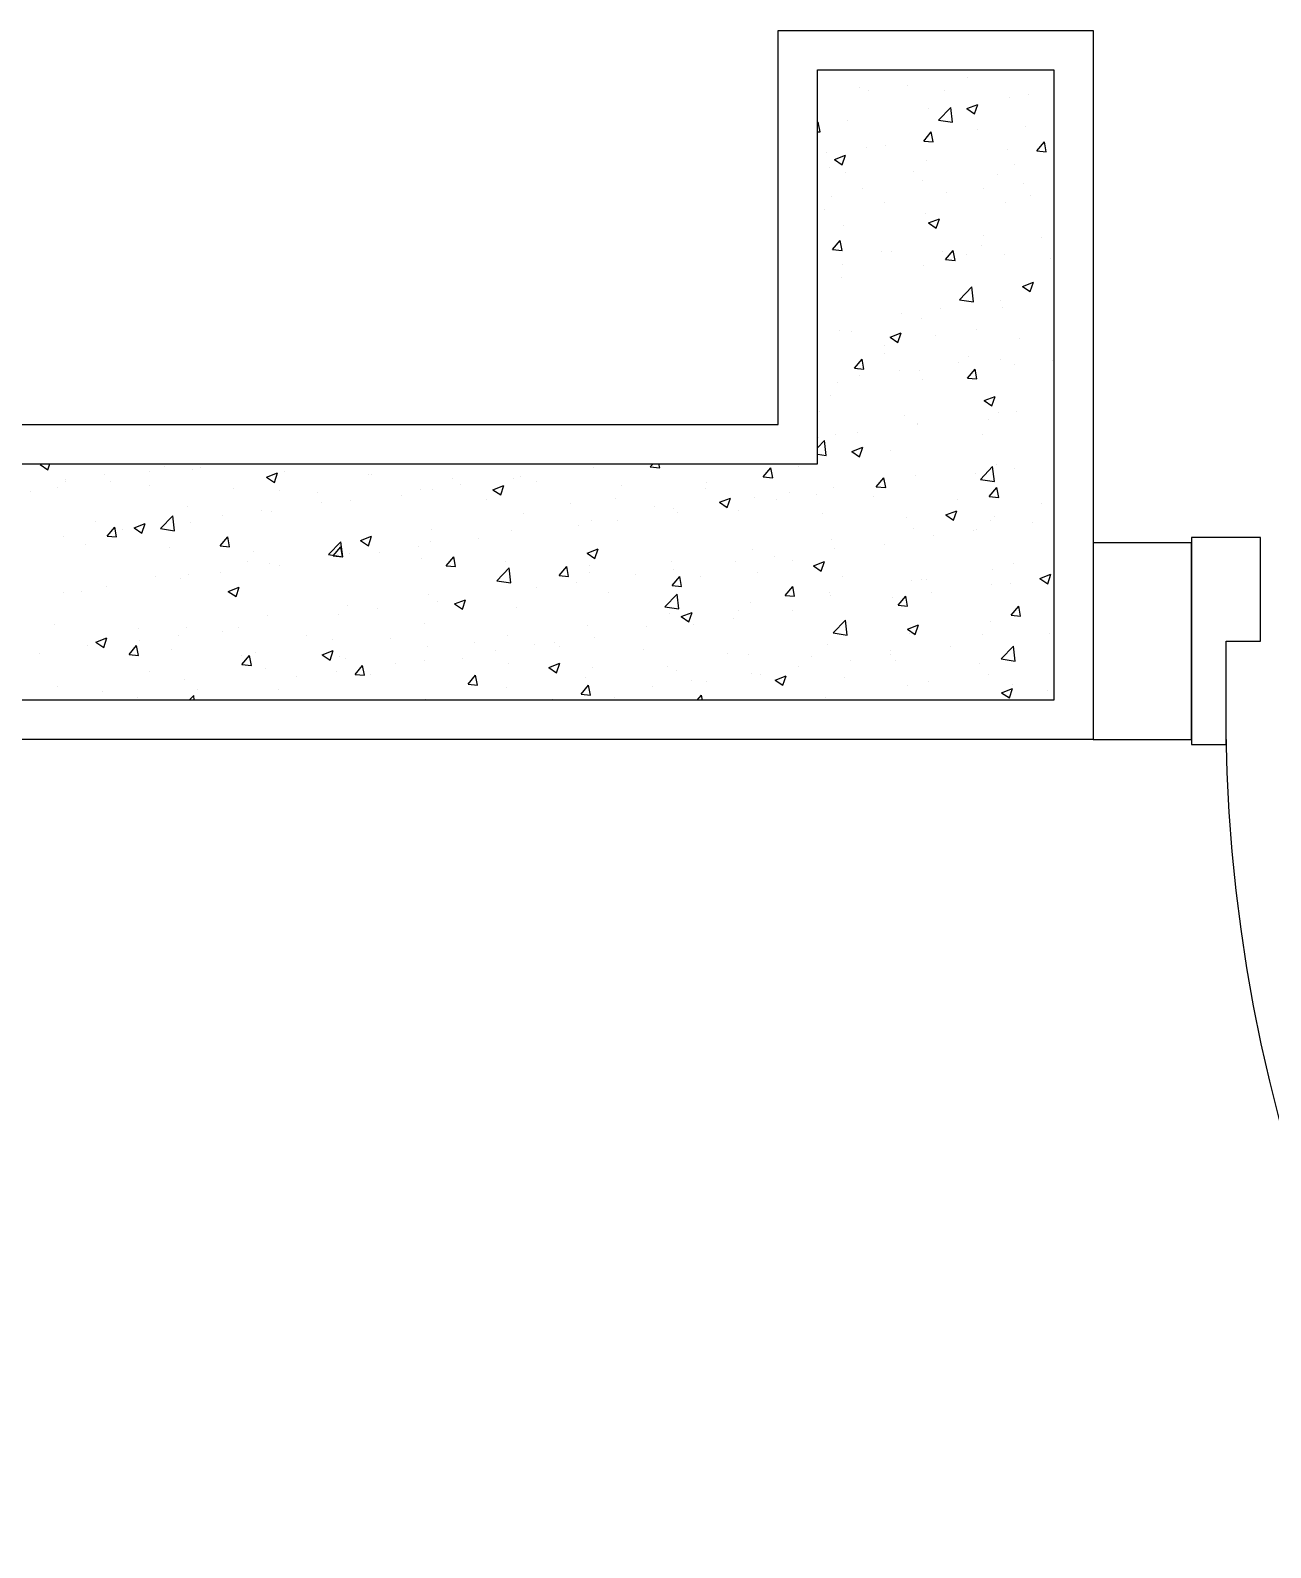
# Model space of a CAD drawing. Header units: inches. Extents: x 182687 to 187672, y -88924 to -84846.
# Drawn here: x 182952.91 to 182983.72, y -85273.5 to -85235.83 of the extents above; entities that cross this region are included whole.
import ezdxf

# ---------------------------------------------------------------- set-up
doc = ezdxf.new("R2010")
doc.units = ezdxf.units.IN
doc.header["$MEASUREMENT"] = 0
doc.linetypes.add('PROYECCION', pattern=[19.05, 12.7, -6.35])

# ---------------------------------------------------------------- blocks, each defined once
blk = doc.blocks.new('PUERTA-M-120')
at = {"color": 6}
for p, q in [((-1.2, 0), (-1.2, 0.15)), ((-1.2, 0.15), (-1.175, 0.15)), ((-1.175, 0.15), (-1.175, 0.075)), ((-1.175, 0.075), (-1.15, 0.075)), ((-1.15, 0.075), (-1.15, 0)), ((-1.15, 0), (-1.2, 0))]:
    blk.add_line(p, q, dxfattribs=at)
at = {"color": 6, "linetype": 'PROYECCION'}
blk.add_arc((-0.0237, 0.1248), 1.1514, 92.5533, 180.6114, dxfattribs=at)
blk = doc.blocks.new('REVISED COL LAYOUT')
at = {"color": 5}
for p, q in [((90379.44, -45883.9), (90379.44, -44083.9)), ((90404.44, -45858.9), (90404.44, -44108.9)), ((90554.44, -44258.9), (90554.44, -45708.9)), ((90579.44, -44283.9), (90579.44, -45683.9)), ((90579.44, -45683.9), (90829.44, -45683.9)), ((90829.44, -45683.9), (90829.44, -45883.9)), ((90554.44, -45708.9), (90804.44, -45708.9)), ((90804.44, -45708.9), (90804.44, -45858.9)), ((90804.44, -45858.9), (90404.44, -45858.9)), ((90829.44, -45883.9), (90379.44, -45883.9))]:
    blk.add_line(p, q, dxfattribs=at)
at = {"color": 5, "linetype": 'Continuous'}
for p, q in [((90536.77, -45209.69), (90536.77, -45209.69)), ((90434.09, -45215.36), (90434.09, -45215.36)), ((90554, -45215.5), (90550.64, -45220.47)), ((90554, -45215.5), (90554.44, -45216.66)), ((90412.91, -45226.38), (90412.91, -45226.38)), ((90452.3, -45224.57), (90452.3, -45224.57)), ((90539.54, -45226.68), (90539.54, -45226.68)), ((90550.64, -45220.47), (90554.44, -45221.74)), ((90472.58, -45230.51), (90472.58, -45230.51)), ((90507.98, -45230.1), (90507.98, -45230.1)), ((90543.05, -45231.64), (90543.05, -45231.64)), ((90544.13, -45231.37), (90544.13, -45231.37)), ((90438.87, -45245.66), (90438.87, -45245.66)), ((90473.53, -45241.66), (90473.53, -45241.66)), ((90503.4, -45244.05), (90503.4, -45244.05)), ((90410.01, -45255.34), (90410.01, -45255.34)), ((90441.22, -45250.85), (90437.86, -45255.83)), ((90437.86, -45255.83), (90443.91, -45257.86)), ((90441.22, -45250.85), (90443.91, -45257.86)), ((90443.3, -45256.55), (90443.3, -45256.55)), ((90476.59, -45257.77), (90476.59, -45257.77)), ((90508.55, -45258.03), (90508.02, -45264.01)), ((90508.55, -45258.03), (90514.29, -45262.85)), ((90517.58, -45250.64), (90517.58, -45250.64)), ((90547.43, -45256.4), (90547.43, -45256.4)), ((90508.02, -45264.01), (90514.29, -45262.85)), ((90509.88, -45258.99), (90509.88, -45258.99)), ((90512.97, -45267.97), (90512.97, -45267.97)), ((90543.17, -45260.2), (90543.17, -45260.2)), ((90554.23, -45263.94), (90554.23, -45263.94)), ((90406.26, -45277.24), (90406.26, -45277.24)), ((90432.8, -45277.88), (90439.07, -45276.73)), ((90433.33, -45271.91), (90432.81, -45277.88)), ((90433.33, -45271.91), (90439.07, -45276.73)), ((90450.04, -45277.95), (90450.04, -45277.95)), ((90513.73, -45275.19), (90510.38, -45280.16)), ((90513.73, -45275.19), (90516.42, -45282.19)), ((90422.92, -45284.7), (90422.92, -45284.7)), ((90442.4, -45278.51), (90442.4, -45278.51)), ((90510.38, -45280.16), (90516.42, -45282.19)), ((90540.8, -45285.03), (90540.8, -45285.03)), ((90549.55, -45285), (90549.55, -45285)), ((90482.59, -45288.83), (90482.59, -45288.83)), ((90513.32, -45291.91), (90511.95, -45300.81)), ((90513.33, -45291.91), (90521.44, -45299.7)), ((90552.41, -45294.28), (90552.41, -45294.28)), ((90436.61, -45299.04), (90436.61, -45299.04)), ((90445.7, -45303.54), (90445.7, -45303.54)), ((90481.84, -45304.82), (90481.84, -45304.82)), ((90501.14, -45297.43), (90501.14, -45297.43)), ((90511.95, -45300.81), (90521.44, -45299.7)), ((90404.44, -45310.05), (90407.48, -45312.96)), ((90404.44, -45313.31), (90407.48, -45312.96)), ((90411.24, -45315.11), (90411.24, -45315.11)), ((90417.51, -45307.28), (90417.51, -45307.28)), ((90450.8, -45308.49), (90450.8, -45308.49)), ((90484.09, -45309.71), (90484.09, -45309.71)), ((90517.38, -45310.92), (90517.38, -45310.92)), ((90527.59, -45308.96), (90527.59, -45308.96)), ((90550.67, -45312.14), (90550.67, -45312.14)), ((90551.97, -45317.32), (90551.97, -45317.32)), ((90447.79, -45331.34), (90447.79, -45331.34)), ((90473.47, -45334.88), (90470.12, -45339.85)), ((90473.47, -45334.88), (90476.16, -45341.88)), ((90485.14, -45329.85), (90485.14, -45329.85)), ((90502.27, -45329.76), (90501.75, -45335.74)), ((90501.75, -45335.74), (90508.02, -45334.58)), ((90502.27, -45329.76), (90508.02, -45334.58)), ((90521.29, -45331.12), (90521.29, -45331.12)), ((90427.05, -45343.63), (90426.53, -45349.61)), ((90427.05, -45343.63), (90432.8, -45348.45)), ((90432.93, -45343.02), (90432.93, -45343.02)), ((90450.68, -45341.42), (90450.68, -45341.42)), ((90470.12, -45339.85), (90476.16, -45341.88)), ((90538.54, -45338.41), (90538.54, -45338.41)), ((90426.53, -45349.61), (90432.8, -45348.45)), ((90434.36, -45352.42), (90434.36, -45352.42)), ((90492.6, -45347.15), (90492.6, -45347.15)), ((90498.89, -45350.81), (90498.89, -45350.81)), ((90424.55, -45358.62), (90424.55, -45358.62)), ((90457.84, -45359.84), (90457.84, -45359.84)), ((90491.13, -45361.05), (90491.13, -45361.05)), ((90524.42, -45362.27), (90524.42, -45362.27)), ((90524.58, -45356.16), (90524.58, -45356.16)), ((90545.99, -45359.21), (90542.63, -45364.18)), ((90542.63, -45364.18), (90548.68, -45366.21)), ((90545.99, -45359.21), (90548.68, -45366.21)), ((90410.98, -45366.98), (90410.98, -45366.98)), ((90490.13, -45367.72), (90490.13, -45367.72)), ((90537.61, -45367.28), (90537.61, -45367.28)), ((90549.72, -45370.71), (90549.72, -45370.71)), ((90419.56, -45378.27), (90419.56, -45378.27)), ((90445.53, -45384.72), (90445.53, -45384.72)), ((90536.29, -45391.79), (90536.29, -45391.79)), ((90433.21, -45394.57), (90429.86, -45399.54)), ((90429.86, -45399.54), (90435.9, -45401.57)), ((90433.21, -45394.57), (90435.9, -45401.57)), ((90442.94, -45401.34), (90442.94, -45401.34)), ((90496.77, -45398.64), (90495.39, -45407.53)), ((90496, -45401.48), (90495.47, -45407.46)), ((90496, -45401.48), (90501.74, -45406.31)), ((90496.77, -45398.64), (90504.89, -45406.43)), ((90529.57, -45394.03), (90529.57, -45394.03)), ((90422.85, -45403.3), (90422.85, -45403.3)), ((90430.95, -45409.13), (90430.95, -45409.13)), ((90432.1, -45405.8), (90432.1, -45405.8)), ((90459, -45404.57), (90459, -45404.57)), ((90464.24, -45410.35), (90464.24, -45410.35)), ((90495.39, -45407.53), (90504.89, -45406.43)), ((90495.47, -45407.46), (90501.74, -45406.31)), ((90496.63, -45404.19), (90496.63, -45404.19)), ((90497.53, -45411.56), (90497.53, -45411.56)), ((90502.61, -45405.47), (90502.61, -45405.47)), ((90530.82, -45412.78), (90530.82, -45412.78)), ((90420.78, -45415.36), (90420.25, -45421.34)), ((90420.25, -45421.34), (90426.52, -45420.18)), ((90420.78, -45415.36), (90426.52, -45420.18)), ((90505.73, -45418.9), (90502.37, -45423.87)), ((90505.73, -45418.9), (90508.41, -45425.9)), ((90420.99, -45425.3), (90420.99, -45425.3)), ((90462.3, -45429.61), (90462.3, -45429.61)), ((90498.44, -45430.88), (90498.44, -45430.88)), ((90502.37, -45423.87), (90508.41, -45425.9)), ((90547.46, -45424.09), (90547.46, -45424.09)), ((90547.62, -45425.59), (90547.62, -45425.59)), ((90427.84, -45441.17), (90427.84, -45441.17)), ((90443.28, -45438.1), (90443.28, -45438.1)), ((90534.03, -45445.17), (90534.03, -45445.17)), ((90405.16, -45459.85), (90405.16, -45459.85)), ((90429.84, -45459.19), (90429.84, -45459.19)), ((90452.95, -45459.66), (90452.95, -45459.66)), ((90494.38, -45457.57), (90494.38, -45457.57)), ((90501.74, -45455.91), (90501.74, -45455.91)), ((90537.88, -45457.19), (90537.88, -45457.19)), ((90438.45, -45461.07), (90438.45, -45461.07)), ((90467.28, -45467.48), (90467.28, -45467.48)), ((90471.74, -45462.28), (90471.74, -45462.28)), ((90505.03, -45463.5), (90505.03, -45463.5)), ((90512.62, -45463.79), (90512.62, -45463.79)), ((90538.32, -45464.72), (90538.32, -45464.72)), ((90465.46, -45478.59), (90462.11, -45483.56)), ((90465.46, -45478.59), (90468.15, -45485.59)), ((90489.72, -45473.21), (90489.2, -45479.19)), ((90489.2, -45479.19), (90495.47, -45478.03)), ((90489.72, -45473.21), (90495.47, -45478.03)), ((90545.21, -45477.47), (90545.21, -45477.47)), ((90414.5, -45487.09), (90413.98, -45493.06)), ((90414.5, -45487.09), (90420.25, -45491.91)), ((90431, -45483.62), (90431, -45483.62)), ((90462.11, -45483.56), (90468.15, -45485.59)), ((90541.18, -45482.22), (90541.18, -45482.22)), ((90413.98, -45493.06), (90420.25, -45491.91)), ((90441.02, -45491.48), (90441.02, -45491.48)), ((90506.72, -45493.79), (90506.72, -45493.79)), ((90531.78, -45498.55), (90531.78, -45498.55)), ((90436.15, -45504.33), (90436.15, -45504.33)), ((90480.22, -45505.36), (90478.84, -45514.25)), ((90480.22, -45505.36), (90488.34, -45513.15)), ((90537.98, -45502.92), (90534.62, -45507.9)), ((90534.62, -45507.9), (90540.67, -45509.92)), ((90537.98, -45502.92), (90540.67, -45509.92)), ((90412.2, -45511.2), (90412.2, -45511.2)), ((90427.59, -45512.57), (90427.59, -45512.57)), ((90445.49, -45512.41), (90445.49, -45512.41)), ((90462.96, -45517.98), (90462.96, -45517.98)), ((90478.78, -45513.63), (90478.78, -45513.63)), ((90478.84, -45514.25), (90488.34, -45513.15)), ((90492.12, -45510.96), (90492.12, -45510.96)), ((90512.07, -45514.84), (90512.07, -45514.84)), ((90545.36, -45516.06), (90545.36, -45516.06)), ((90522.63, -45522.1), (90522.63, -45522.1)), ((90546.16, -45520.09), (90546.16, -45520.09)), ((90439.45, -45529.36), (90439.45, -45529.36)), ((90475.6, -45530.63), (90475.6, -45530.63)), ((90542.95, -45530.85), (90542.95, -45530.85)), ((90405, -45540.93), (90405, -45540.93)), ((90425.2, -45538.28), (90421.85, -45543.25)), ((90421.85, -45543.25), (90427.89, -45545.28)), ((90425.2, -45538.28), (90427.89, -45545.28)), ((90438.77, -45544.87), (90438.77, -45544.87)), ((90441.01, -45541.94), (90441.01, -45541.94)), ((90483.45, -45544.94), (90482.92, -45550.91)), ((90483.45, -45544.94), (90489.19, -45549.76)), ((90478.89, -45555.67), (90478.89, -45555.67)), ((90482.92, -45550.91), (90489.19, -45549.76)), ((90515.04, -45556.94), (90515.04, -45556.94)), ((90529.52, -45551.94), (90529.52, -45551.94)), ((90408.23, -45558.81), (90407.7, -45564.79)), ((90407.7, -45564.79), (90413.97, -45563.63)), ((90408.23, -45558.81), (90413.97, -45563.63)), ((90418.6, -45561.71), (90418.6, -45561.71)), ((90425.33, -45565.95), (90425.33, -45565.95)), ((90451.89, -45562.92), (90451.89, -45562.92)), ((90485.18, -45564.14), (90485.18, -45564.14)), ((90489.87, -45564.34), (90489.87, -45564.34)), ((90497.72, -45562.61), (90494.36, -45567.59)), ((90497.72, -45562.61), (90500.4, -45569.61)), ((90518.47, -45565.36), (90518.47, -45565.36)), ((90551.76, -45566.57), (90551.76, -45566.57)), ((90444.44, -45567.23), (90444.44, -45567.23)), ((90472.97, -45576.29), (90472.97, -45576.29)), ((90494.36, -45567.59), (90500.4, -45569.61)), ((90406.01, -45580.13), (90406.01, -45580.13)), ((90518.33, -45581.98), (90518.33, -45581.98)), ((90532.64, -45580.42), (90532.64, -45580.42)), ((90540.7, -45584.23), (90540.7, -45584.23)), ((90483.88, -45593.54), (90483.88, -45593.54)), ((90413.31, -45604.08), (90413.31, -45604.08)), ((90436.51, -45598.25), (90436.51, -45598.25)), ((90451.02, -45600.26), (90451.02, -45600.26)), ((90527.26, -45605.32), (90527.26, -45605.32)), ((90552.39, -45602.79), (90551.87, -45608.76)), ((90552.39, -45602.79), (90554.44, -45604.51)), ((90426.1, -45613.65), (90426.1, -45613.65)), ((90459.39, -45614.86), (90459.39, -45614.86)), ((90463.67, -45612.08), (90462.29, -45620.98)), ((90463.67, -45612.09), (90471.79, -45619.88)), ((90551.87, -45608.76), (90554.44, -45608.29)), ((90423.08, -45619.33), (90423.08, -45619.33)), ((90457.46, -45622.3), (90454.1, -45627.28)), ((90457.46, -45622.3), (90460.14, -45629.3)), ((90462.29, -45620.98), (90471.79, -45619.87)), ((90477.17, -45616.66), (90476.65, -45622.64)), ((90476.65, -45622.64), (90482.92, -45621.48)), ((90477.17, -45616.66), (90482.92, -45621.48)), ((90487.61, -45617.72), (90487.61, -45617.72)), ((90492.68, -45616.08), (90492.68, -45616.08)), ((90523.32, -45619.85), (90523.32, -45619.85)), ((90525.97, -45617.29), (90525.97, -45617.29)), ((90404.44, -45632.63), (90407.7, -45635.36)), ((90416.61, -45629.12), (90416.61, -45629.12)), ((90452.75, -45630.39), (90452.75, -45630.39)), ((90454.1, -45627.28), (90460.14, -45629.3)), ((90404.44, -45635.96), (90407.7, -45635.36)), ((90416.02, -45638.45), (90416.02, -45638.45)), ((90482.99, -45634.61), (90482.99, -45634.61)), ((90538.44, -45637.62), (90538.44, -45637.62)), ((90542.65, -45638.74), (90542.65, -45638.74)), ((90434.26, -45651.63), (90434.26, -45651.63)), ((90529.97, -45646.63), (90526.61, -45651.61)), ((90526.61, -45651.61), (90532.66, -45653.64)), ((90529.97, -45646.63), (90532.66, -45653.64)), ((90456.05, -45655.42), (90456.05, -45655.42)), ((90461.03, -45658.57), (90461.03, -45658.57)), ((90492.19, -45656.7), (90492.19, -45656.7)), ((90525.01, -45658.7), (90525.01, -45658.7)), ((90420.82, -45672.71), (90420.82, -45672.71)), ((90421.59, -45666.99), (90421.59, -45666.99)), ((90433.14, -45664.99), (90433.14, -45664.99)), ((90466.43, -45666.21), (90466.43, -45666.21)), ((90485.36, -45671.1), (90485.36, -45671.1)), ((90499.72, -45667.42), (90499.72, -45667.42)), ((90533.01, -45668.64), (90533.01, -45668.64)), ((90417.19, -45681.99), (90413.84, -45686.97)), ((90417.19, -45681.99), (90419.88, -45689)), ((90495.49, -45681.73), (90495.49, -45681.73)), ((90546.12, -45674.51), (90545.59, -45680.49)), ((90545.59, -45680.49), (90551.86, -45679.33)), ((90546.12, -45674.51), (90551.86, -45679.33)), ((90413.84, -45686.97), (90419.88, -45688.99)), ((90470.9, -45688.39), (90470.37, -45694.37)), ((90470.9, -45688.39), (90476.64, -45693.21)), ((90531.63, -45683), (90531.63, -45683)), ((90536.19, -45691), (90536.19, -45691)), ((90426.03, -45696.76), (90426.03, -45696.76)), ((90461.03, -45693.3), (90461.03, -45693.3)), ((90470.37, -45694.37), (90476.64, -45693.21)), ((90493, -45692.93), (90493, -45692.93)), ((90552.66, -45697.06), (90552.66, -45697.06)), ((90432, -45705.01), (90432, -45705.01)), ((90489.71, -45706.32), (90486.35, -45711.3)), ((90486.35, -45711.3), (90492.4, -45713.33)), ((90489.71, -45706.32), (90492.4, -45713.33)), ((90534.93, -45708.04), (90534.93, -45708.04)), ((90560.56, -45708.9), (90559.7, -45714.44)), ((90564.58, -45708.9), (90569.2, -45713.34)), ((90571.07, -45709.31), (90571.07, -45709.31)), ((90587.29, -45710.47), (90587.29, -45710.47)), ((90765.12, -45708.9), (90764.97, -45710.59)), ((90764.97, -45710.59), (90771.24, -45709.43)), ((90770.61, -45708.9), (90771.24, -45709.44)), ((90406.25, -45714.28), (90406.25, -45714.28)), ((90439.54, -45715.5), (90439.54, -45715.5)), ((90447.12, -45718.81), (90445.74, -45727.7)), ((90447.12, -45718.81), (90455.24, -45726.6)), ((90471.04, -45716.89), (90471.04, -45716.89)), ((90472.83, -45716.72), (90472.83, -45716.72)), ((90500.47, -45719.6), (90500.47, -45719.6)), ((90506.12, -45717.93), (90506.12, -45717.93)), ((90522.75, -45712.08), (90522.75, -45712.08)), ((90539.41, -45719.15), (90539.41, -45719.15)), ((90559.7, -45714.44), (90569.2, -45713.34)), ((90572.7, -45720.36), (90572.7, -45720.36)), ((90597.67, -45717.19), (90597.67, -45717.19)), ((90690.28, -45718.49), (90689.76, -45724.47)), ((90690.28, -45718.49), (90696.02, -45723.31)), ((90715.54, -45713.51), (90715.54, -45713.51)), ((90724.3, -45717.48), (90724.3, -45717.48)), ((90742.3, -45716.35), (90742.3, -45716.35)), ((90747.52, -45719.63), (90744.16, -45724.6)), ((90747.52, -45719.63), (90750.2, -45726.63)), ((90751.68, -45714.78), (90751.68, -45714.78)), ((90418.57, -45726.1), (90418.57, -45726.1)), ((90429.91, -45730.15), (90429.91, -45730.15)), ((90445.74, -45727.7), (90455.23, -45726.6)), ((90483.1, -45724.49), (90483.1, -45724.49)), ((90605.99, -45721.58), (90605.99, -45721.58)), ((90638.12, -45730.37), (90638.12, -45730.37)), ((90639.28, -45722.8), (90639.28, -45722.8)), ((90672.57, -45724.01), (90672.57, -45724.01)), ((90681.08, -45725.08), (90681.08, -45725.08)), ((90689.75, -45724.47), (90696.02, -45723.31)), ((90705.86, -45725.23), (90705.86, -45725.23)), ((90739.15, -45726.44), (90739.15, -45726.44)), ((90744.16, -45724.6), (90750.2, -45726.63)), ((90772.44, -45727.66), (90772.44, -45727.66)), ((90562.22, -45730.66), (90558.87, -45735.63)), ((90558.87, -45735.63), (90564.91, -45737.66)), ((90562.22, -45730.66), (90564.91, -45737.66)), ((90574.37, -45734.34), (90574.37, -45734.34)), ((90610.52, -45735.62), (90610.52, -45735.62)), ((90615.06, -45732.36), (90614.54, -45738.34)), ((90614.54, -45738.34), (90620.8, -45737.19)), ((90615.06, -45732.36), (90620.8, -45737.19)), ((90728.87, -45737.44), (90728.87, -45737.44)), ((90754.98, -45739.82), (90754.98, -45739.82)), ((90793.4, -45735.83), (90793.4, -45735.83)), ((90533.93, -45744.38), (90533.93, -45744.38)), ((90539.84, -45746.24), (90539.32, -45752.22)), ((90539.84, -45746.24), (90545.59, -45751.06)), ((90539.92, -45745.91), (90539.92, -45745.91)), ((90689.22, -45749.84), (90689.22, -45749.84)), ((90791.13, -45741.09), (90791.13, -45741.09)), ((90429.74, -45758.39), (90429.74, -45758.39)), ((90433.2, -45755.18), (90433.2, -45755.18)), ((90436.04, -45755.08), (90436.04, -45755.08)), ((90469.35, -45756.45), (90469.35, -45756.45)), ((90503.01, -45751.25), (90503.01, -45751.25)), ((90539.32, -45752.22), (90545.58, -45751.06)), ((90562.67, -45755.38), (90562.67, -45755.38)), ((90624.68, -45751.45), (90624.68, -45751.45)), ((90629.64, -45751.54), (90629.64, -45751.54)), ((90634.74, -45754.99), (90631.38, -45759.96)), ((90634.74, -45754.99), (90637.43, -45761.99)), ((90689.3, -45755.67), (90689.3, -45755.67)), ((90720.52, -45751.38), (90720.52, -45751.38)), ((90756.26, -45751.84), (90756.26, -45751.84)), ((90413.75, -45766.22), (90413.75, -45766.22)), ((90449.45, -45766.02), (90446.09, -45770.99)), ((90447.04, -45767.44), (90447.04, -45767.44)), ((90449.45, -45766.02), (90452.13, -45773.02)), ((90464.62, -45760.11), (90464.1, -45766.09)), ((90464.1, -45766.09), (90470.37, -45764.94)), ((90464.62, -45760.11), (90470.37, -45764.94)), ((90480.33, -45768.65), (90480.33, -45768.65)), ((90520.5, -45765.47), (90520.5, -45765.47)), ((90585.03, -45763.85), (90585.03, -45763.85)), ((90613.81, -45760.65), (90613.81, -45760.65)), ((90631.38, -45759.96), (90637.43, -45761.99)), ((90649.96, -45761.92), (90649.96, -45761.92)), ((90794.42, -45766.12), (90794.42, -45766.12)), ((90446.09, -45770.99), (90452.13, -45773.02)), ((90480.84, -45777.87), (90480.84, -45777.87)), ((90481.05, -45775.21), (90481.05, -45775.21)), ((90513.62, -45769.87), (90513.62, -45769.87)), ((90546.91, -45771.09), (90546.91, -45771.09)), ((90579.36, -45772.22), (90579.36, -45772.22)), ((90580.2, -45772.3), (90580.2, -45772.3)), ((90607.68, -45775.51), (90607.68, -45775.51)), ((90613.49, -45773.52), (90613.49, -45773.52)), ((90646.78, -45774.73), (90646.78, -45774.73)), ((90680.07, -45775.95), (90680.07, -45775.95)), ((90713.36, -45777.17), (90713.36, -45777.17)), ((90734.31, -45775.8), (90734.31, -45775.8)), ((90740.05, -45769.74), (90740.05, -45769.74)), ((90746.65, -45778.38), (90746.65, -45778.38)), ((90759.22, -45776.34), (90758.7, -45782.32)), ((90759.22, -45776.34), (90764.97, -45781.16)), ((90759.97, -45777.69), (90759.97, -45777.69)), ((90416.31, -45779.48), (90416.31, -45779.48)), ((90472.64, -45781.49), (90472.64, -45781.49)), ((90508.79, -45782.76), (90508.79, -45782.76)), ((90635.86, -45783.75), (90635.86, -45783.75)), ((90653.25, -45786.96), (90653.25, -45786.96)), ((90689.4, -45788.23), (90689.4, -45788.23)), ((90707.25, -45779.32), (90703.9, -45784.29)), ((90703.9, -45784.29), (90709.94, -45786.32)), ((90707.25, -45779.32), (90709.94, -45786.32)), ((90758.7, -45782.32), (90764.97, -45781.16)), ((90772.46, -45785.76), (90771.08, -45794.65)), ((90772.46, -45785.76), (90780.58, -45793.55)), ((90779.93, -45779.6), (90779.93, -45779.6)), ((90438.19, -45793.05), (90438.19, -45793.05)), ((90521.96, -45790.35), (90518.61, -45795.32)), ((90518.61, -45795.32), (90524.65, -45797.35)), ((90521.96, -45790.35), (90524.65, -45797.35)), ((90531.67, -45797.76), (90531.67, -45797.76)), ((90684, -45790.22), (90683.48, -45796.19)), ((90683.48, -45796.19), (90689.75, -45795.04)), ((90684, -45790.22), (90689.75, -45795.04)), ((90726.61, -45790.82), (90726.61, -45790.82)), ((90771.08, -45794.65), (90780.57, -45793.55)), ((90791.15, -45789.21), (90791.15, -45789.21)), ((90608.78, -45804.09), (90608.26, -45810.07)), ((90608.78, -45804.09), (90614.53, -45808.91)), ((90618.8, -45798.53), (90618.8, -45798.53)), ((90622.43, -45804.83), (90622.43, -45804.83)), ((90658.49, -45799.02), (90657.11, -45807.91)), ((90657.11, -45807.91), (90666.61, -45806.81)), ((90658.49, -45799.02), (90666.61, -45806.81)), ((90686.96, -45803.22), (90686.96, -45803.22)), ((90779.77, -45803.65), (90776.41, -45808.63)), ((90779.77, -45803.65), (90782.46, -45810.65)), ((90799.41, -45804), (90799.41, -45804)), ((90427.49, -45811.78), (90427.49, -45811.78)), ((90446.05, -45813.4), (90446.05, -45813.4)), ((90512.08, -45807.79), (90512.08, -45807.79)), ((90513.02, -45809.57), (90513.02, -45809.57)), ((90544.53, -45812.28), (90543.15, -45821.17)), ((90544.53, -45812.28), (90552.65, -45820.07)), ((90548.23, -45809.07), (90548.23, -45809.07)), ((90572.68, -45813.7), (90572.68, -45813.7)), ((90582.77, -45817.24), (90582.77, -45817.24)), ((90594.48, -45814.68), (90591.12, -45819.65)), ((90594.48, -45814.68), (90597.16, -45821.68)), ((90608.26, -45810.07), (90614.53, -45808.91)), ((90639.65, -45809.86), (90639.65, -45809.86)), ((90692.69, -45813.27), (90692.69, -45813.27)), ((90699.31, -45813.99), (90699.31, -45813.99)), ((90728.84, -45814.54), (90728.84, -45814.54)), ((90766.28, -45810.16), (90766.28, -45810.16)), ((90776.41, -45808.62), (90782.46, -45810.65)), ((90409.18, -45825.71), (90405.83, -45830.68)), ((90409.18, -45825.71), (90411.87, -45832.71)), ((90420.79, -45817.57), (90420.79, -45817.57)), ((90430.57, -45825.53), (90429.19, -45834.43)), ((90430.57, -45825.54), (90438.68, -45833.32)), ((90454.08, -45818.78), (90454.08, -45818.78)), ((90477.63, -45819.36), (90477.63, -45819.36)), ((90487.37, -45820), (90487.37, -45820)), ((90518.24, -45818.85), (90518.24, -45818.85)), ((90520.66, -45821.21), (90520.66, -45821.21)), ((90533.56, -45817.97), (90533.04, -45823.94)), ((90533.04, -45823.94), (90539.31, -45822.79)), ((90533.56, -45817.97), (90539.31, -45822.79)), ((90543.15, -45821.17), (90552.65, -45820.06)), ((90553.95, -45822.43), (90553.95, -45822.43)), ((90587.24, -45823.65), (90587.24, -45823.65)), ((90591.12, -45819.65), (90597.16, -45821.68)), ((90620.53, -45824.86), (90620.53, -45824.86)), ((90653.82, -45826.08), (90653.82, -45826.08)), ((90658.24, -45824.83), (90658.24, -45824.83)), ((90737.79, -45823.12), (90737.79, -45823.12)), ((90405.83, -45830.68), (90411.87, -45832.71)), ((90407.06, -45829.9), (90407.06, -45829.9)), ((90414.06, -45832.86), (90414.06, -45832.86)), ((90429.19, -45834.43), (90438.68, -45833.32)), ((90458.35, -45831.84), (90457.82, -45837.82)), ((90458.35, -45831.84), (90464.09, -45836.66)), ((90478.59, -45831.25), (90478.59, -45831.25)), ((90491.06, -45833.53), (90491.06, -45833.53)), ((90551.53, -45834.1), (90551.53, -45834.1)), ((90587.67, -45835.37), (90587.67, -45835.37)), ((90617.69, -45833.82), (90617.69, -45833.82)), ((90687.11, -45827.29), (90687.11, -45827.29)), ((90720.4, -45828.51), (90720.4, -45828.51)), ((90744.32, -45834.12), (90744.32, -45834.12)), ((90753.69, -45829.73), (90753.69, -45829.73)), ((90786.98, -45830.94), (90786.98, -45830.94)), ((90457.82, -45837.82), (90464.09, -45836.66)), ((90517.07, -45845.67), (90517.07, -45845.67)), ((90633.61, -45837.13), (90633.61, -45837.13)), ((90666.99, -45839.01), (90663.64, -45843.98)), ((90663.64, -45843.98), (90669.68, -45846.01)), ((90666.99, -45839.01), (90669.68, -45846.01)), ((90724.36, -45844.2), (90724.36, -45844.2)), ((90732.13, -45839.57), (90732.13, -45839.57)), ((90768.28, -45840.85), (90768.28, -45840.85)), ((90788.89, -45842.59), (90788.89, -45842.59)), ((90410.36, -45854.93), (90410.36, -45854.93)), ((90481.7, -45850.04), (90478.34, -45855.01)), ((90478.34, -45855.01), (90484.39, -45857.04)), ((90481.7, -45850.04), (90484.39, -45857.04)), ((90529.42, -45851.15), (90529.42, -45851.15)), ((90697.68, -45851.14), (90697.68, -45851.14)), ((90752.95, -45848.07), (90752.42, -45854.04)), ((90752.42, -45854.04), (90758.69, -45852.89)), ((90752.95, -45848.07), (90758.69, -45852.89)), ((90446.5, -45856.21), (90446.5, -45856.21)), ((90620.17, -45858.22), (90620.17, -45858.22)), ((90684.7, -45856.61), (90684.7, -45856.61))]:
    blk.add_line(p, q, dxfattribs=at)

msp = doc.modelspace()

# ---------------------------------------------------------------- linework, layer by layer
for p, q in [((182979.309, -85248.549), (182981.754, -85248.549)), ((182981.754, -85253.44), (182981.754, -85248.549)), ((182979.309, -85253.44), (182981.754, -85253.44))]:
    msp.add_line(p, q)

# ---------------------------------------------------------------- block references
for name, p, xscale, yscale, zscale, rotation in [('REVISED COL LAYOUT', (181183.852, -88790.027), 0.03913043478082616, 0.03913043478082616, 0.03913043478082616, 90), ('PUERTA-M-120', (183022.841, -85248.427), -34.23917306122019, 34.23917306122019, 34.23917306122019, 180)]:
    msp.add_blockref(name, p, dxfattribs=dict(xscale=xscale, yscale=yscale, zscale=zscale, rotation=rotation))

doc.saveas('drawing.dxf')
